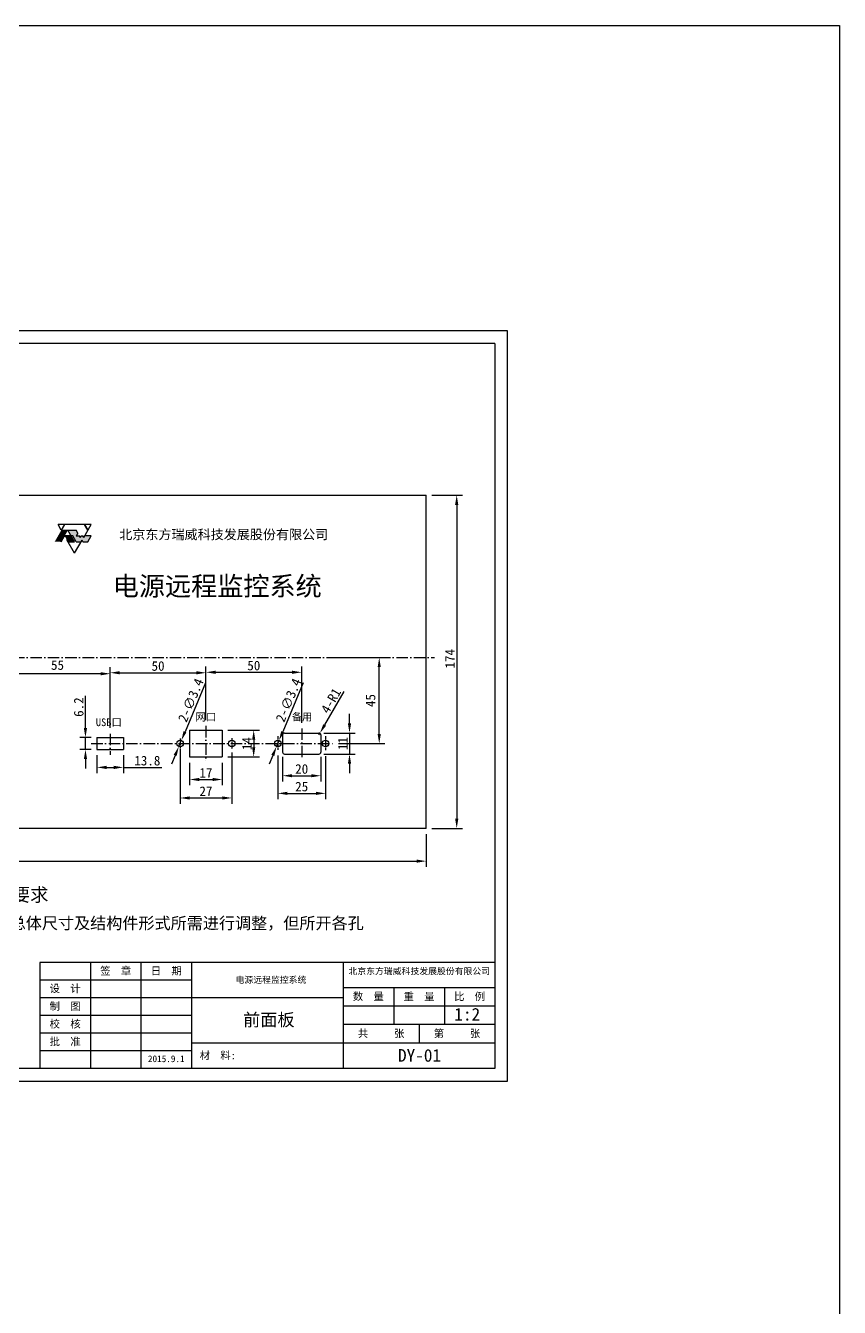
# Model space of a CAD drawing. Header units: millimetres. Extents: x 4100 to 7818, y 1137 to 2652.
# Drawn here: x 7393 to 7818, y 1895 to 2565 of the extents above; entities that cross this region are included whole.
import ezdxf

# ---------------------------------------------------------------- set-up
doc = ezdxf.new("R2010")
doc.units = ezdxf.units.MM
for name, pattern in [('ACAD_ISO10W100', [18, 12, -3, 0, -3]), ('CENTER', [2, 1.25, -0.25, 0.25, -0.25]), ('DASHDOTX2', [50.8, 25.4, -12.7, 0, -12.7]), ('XUXIAN', [18, 8, -2, 8])]:
    doc.linetypes.add(name, pattern=pattern)
doc.layers.get('0').update_dxf_attribs({"lineweight": 50})
doc.layers.get('Defpoints').update_dxf_attribs({"lineweight": 25})
for name, color, linetype in [('1轮廓实线层', 7, 'Continuous'), ('2', 2, 'XUXIAN'), ('3中心线层', 1, 'CENTER'), ('LAYER1', 134, 'Continuous')]:
    doc.layers.add(name, color=color, linetype=linetype)
doc.layers.add('点划线', color=1, linetype='DASHDOTX2', lineweight=30)
doc.layers.add('细实线', color=1, linetype='Continuous', lineweight=30)
doc.styles.get("Standard").update_dxf_attribs({"font": 'SimSun.ttf', "height": 5})
doc.dimstyles.new('ISO-25', dxfattribs={"dimtxt": 8, "dimasz": 20, "dimexe": 5, "dimexo": 0.625, "dimgap": 20, "dimtad": 1, "dimdsep": 46, "dimtxsty": 'Standard', "dimcen": 2.5, "dimclrd": 4, "dimclre": 4, "dimclrt": 4, "dimadec": 0, "dimazin": 0, "dimtfac": 1, "dimtmove": 0, "dimatfit": 3, "dimfxl": 0, "dimarcsym": 0})

# ---------------------------------------------------------------- blocks, each defined once
blk = doc.blocks.new('*D83')
at = {"layer": 'Defpoints', "color": 0, "lineweight": -3}
for p in [(7537.56, 2226.98), (7487.56, 2198.94), (7537.56, 2197.62)]:
    blk.add_point(p, dxfattribs=at)
at = {"layer": '细实线', "color": 1, "lineweight": -2}
for p, q in [((7487.56, 2201.94), (7487.56, 2229.98)), ((7537.56, 2200.62), (7537.56, 2229.98)), ((7492.56, 2226.98), (7532.56, 2226.98))]:
    blk.add_line(p, q, dxfattribs=at)
at = {"layer": '细实线', "color": 1, "lineweight": -3}
for points in [[(7492.56, 2227.81), (7492.56, 2226.14), (7487.56, 2226.98)], [(7532.56, 2227.81), (7532.56, 2226.14), (7537.56, 2226.98)]]:
    blk.add_solid(points, dxfattribs=at)
at = {"layer": '细实线', "color": 1, "lineweight": -3, "insert": (7512.56, 2230.48), "char_height": 5, "attachment_point": 5}
blk.add_mtext('50', dxfattribs=at)
blk = doc.blocks.new('_None')
blk = doc.blocks.new('*D84')
at = {"layer": 'Defpoints', "color": 0, "lineweight": -3}
for p in [(7487.56, 2226.73), (7487.56, 2198.94), (7437.56, 2194.88)]:
    blk.add_point(p, dxfattribs=at)
at = {"layer": '细实线', "color": 1, "lineweight": -2}
for p, q in [((7437.56, 2197.88), (7437.56, 2229.73)), ((7442.56, 2226.73), (7482.56, 2226.73)), ((7487.56, 2201.94), (7487.56, 2229.73))]:
    blk.add_line(p, q, dxfattribs=at)
at = {"layer": '细实线', "color": 1, "lineweight": -3}
for points in [[(7442.56, 2227.56), (7442.56, 2225.89), (7437.56, 2226.73)], [(7482.56, 2227.56), (7482.56, 2225.89), (7487.56, 2226.73)]]:
    blk.add_solid(points, dxfattribs=at)
at = {"layer": '细实线', "color": 1, "lineweight": -3, "insert": (7462.56, 2230.23), "char_height": 5, "attachment_point": 5}
blk.add_mtext('50', dxfattribs=at)
blk = doc.blocks.new('*D74')
at = {"layer": 'Defpoints', "color": 0, "lineweight": -3}
for p in [(7474.71, 2191.32), (7473.4, 2188.18)]:
    blk.add_point(p, dxfattribs=at)
at = {"layer": '细实线', "color": 1, "lineweight": -2}
for p, q in [((7487.27, 2221.53), (7476.63, 2195.93)), ((7473.4, 2188.18), (7474.71, 2191.32)), ((7471.49, 2183.56), (7469.57, 2178.94))]:
    blk.add_line(p, q, dxfattribs=at)
at = {"layer": '细实线', "color": 1, "lineweight": -3}
for points in [[(7475.86, 2196.25), (7477.4, 2195.61), (7474.71, 2191.32)], [(7470.72, 2183.88), (7472.26, 2183.24), (7473.4, 2188.18)]]:
    blk.add_solid(points, dxfattribs=at)
at = {"layer": '细实线', "color": 1, "lineweight": -3, "insert": (7479.68, 2212.39), "char_height": 5, "attachment_point": 5, "rotation": 67.4276}
blk.add_mtext('2-∅3.4', dxfattribs=at)
blk = doc.blocks.new('*D75')
at = {"layer": 'Defpoints', "color": 0, "lineweight": -3}
for p in [(7525.71, 2191.32), (7524.4, 2188.18)]:
    blk.add_point(p, dxfattribs=at)
at = {"layer": '细实线', "color": 1, "lineweight": -2}
for p, q in [((7538.27, 2221.53), (7527.63, 2195.93)), ((7524.4, 2188.18), (7525.71, 2191.32)), ((7522.49, 2183.56), (7520.57, 2178.94))]:
    blk.add_line(p, q, dxfattribs=at)
at = {"layer": '细实线', "color": 1, "lineweight": -3}
for points in [[(7526.86, 2196.25), (7528.4, 2195.61), (7525.71, 2191.32)], [(7521.72, 2183.88), (7523.26, 2183.24), (7524.4, 2188.18)]]:
    blk.add_solid(points, dxfattribs=at)
at = {"layer": '细实线', "color": 1, "lineweight": -3, "insert": (7530.68, 2212.39), "char_height": 5, "attachment_point": 5, "rotation": 67.4276}
blk.add_mtext('2-∅3.4', dxfattribs=at)
blk = doc.blocks.new('*D76')
at = {"color": 1, "lineweight": -2}
for p, q in [((7559.63, 2217.01), (7549.55, 2199.45)), ((7546.56, 2194.25), (7547.06, 2195.11))]:
    blk.add_line(p, q, dxfattribs=at)
at = {"color": 1, "lineweight": -3}
blk.add_solid([(7548.82, 2199.87), (7550.27, 2199.03), (7547.06, 2195.11)], dxfattribs=at)
at = {"layer": 'Defpoints', "color": 0, "lineweight": -3}
for p in [(7546.56, 2194.25), (7547.06, 2195.11)]:
    blk.add_point(p, dxfattribs=at)
at = {"color": 1, "lineweight": -3, "insert": (7552.8, 2212.14), "char_height": 5, "attachment_point": 5, "rotation": 60.12372}
blk.add_mtext('4-R1', dxfattribs=at)
blk = doc.blocks.new('*D77')
at = {"color": 1, "lineweight": -2}
for p, q in [((7562.52, 2200.25), (7562.52, 2205.25)), ((7549.06, 2195.25), (7565.52, 2195.25)), ((7562.52, 2195.25), (7562.52, 2184.25)), ((7549.06, 2184.25), (7565.52, 2184.25)), ((7562.52, 2179.25), (7562.52, 2174.25))]:
    blk.add_line(p, q, dxfattribs=at)
at = {"color": 1, "lineweight": -3}
for points in [[(7561.69, 2200.25), (7563.35, 2200.25), (7562.52, 2195.25)], [(7561.69, 2179.25), (7563.35, 2179.25), (7562.52, 2184.25)]]:
    blk.add_solid(points, dxfattribs=at)
at = {"layer": 'Defpoints', "color": 0, "lineweight": -3}
for p in [(7546.06, 2195.25), (7546.06, 2184.25), (7562.52, 2184.25)]:
    blk.add_point(p, dxfattribs=at)
at = {"color": 1, "lineweight": -3, "insert": (7559.02, 2189.75), "char_height": 5, "attachment_point": 5, "rotation": 90}
blk.add_mtext('11', dxfattribs=at)
blk = doc.blocks.new('*D85')
at = {"layer": 'Defpoints', "color": 0, "lineweight": -3}
for p in [(7430.66, 2192.85), (7424.66, 2186.65), (7430.66, 2186.65)]:
    blk.add_point(p, dxfattribs=at)
at = {"layer": '细实线', "color": 1, "lineweight": -2}
for p, q in [((7424.66, 2197.85), (7424.66, 2214.74)), ((7427.66, 2192.85), (7421.66, 2192.85)), ((7424.66, 2186.65), (7424.66, 2192.85)), ((7427.66, 2186.65), (7421.66, 2186.65)), ((7424.66, 2181.65), (7424.66, 2176.65))]:
    blk.add_line(p, q, dxfattribs=at)
at = {"layer": '细实线', "color": 1, "lineweight": -3}
for points in [[(7423.82, 2197.85), (7425.49, 2197.85), (7424.66, 2192.85)], [(7423.82, 2181.65), (7425.49, 2181.65), (7424.66, 2186.65)]]:
    blk.add_solid(points, dxfattribs=at)
at = {"layer": '细实线', "color": 1, "lineweight": -3, "insert": (7421.16, 2208.79), "char_height": 5, "attachment_point": 5, "rotation": 90}
blk.add_mtext('6.2', dxfattribs=at)
blk = doc.blocks.new('*D86')
at = {"layer": 'Defpoints', "color": 0, "lineweight": -3}
for p in [(7430.66, 2186.65), (7444.46, 2186.65), (7444.46, 2177.29)]:
    blk.add_point(p, dxfattribs=at)
at = {"layer": '细实线', "color": 1, "lineweight": -2}
for p, q in [((7430.66, 2183.65), (7430.66, 2174.29)), ((7444.46, 2183.65), (7444.46, 2174.29)), ((7435.66, 2177.29), (7439.46, 2177.29)), ((7444.46, 2177.29), (7464.46, 2177.29))]:
    blk.add_line(p, q, dxfattribs=at)
at = {"layer": '细实线', "color": 1, "lineweight": -3}
for points in [[(7435.66, 2178.12), (7435.66, 2176.45), (7430.66, 2177.29)], [(7439.46, 2178.12), (7439.46, 2176.45), (7444.46, 2177.29)]]:
    blk.add_solid(points, dxfattribs=at)
at = {"layer": '细实线', "color": 1, "lineweight": -3, "insert": (7456.96, 2180.79), "char_height": 5, "attachment_point": 5}
blk.add_mtext('13.8', dxfattribs=at)
blk = doc.blocks.new('*D87')
at = {"color": 1, "lineweight": -2}
for p, q in [((7525.06, 2183.42), (7525.06, 2160.73)), ((7550.06, 2183.24), (7550.06, 2160.73)), ((7530.06, 2163.73), (7545.06, 2163.73))]:
    blk.add_line(p, q, dxfattribs=at)
at = {"color": 1, "lineweight": -3}
for points in [[(7530.06, 2164.56), (7530.06, 2162.9), (7525.06, 2163.73)], [(7545.06, 2164.56), (7545.06, 2162.9), (7550.06, 2163.73)]]:
    blk.add_solid(points, dxfattribs=at)
at = {"layer": 'Defpoints', "color": 0, "lineweight": -3}
for p in [(7525.06, 2186.42), (7550.06, 2186.24), (7550.06, 2163.73)]:
    blk.add_point(p, dxfattribs=at)
at = {"color": 1, "lineweight": -3, "insert": (7537.56, 2167.23), "char_height": 5, "attachment_point": 5}
blk.add_mtext('25', dxfattribs=at)
blk = doc.blocks.new('*D78')
at = {"color": 1, "lineweight": -2}
for p, q in [((7527.56, 2182.75), (7527.56, 2169.94)), ((7547.56, 2182.75), (7547.56, 2169.94)), ((7532.56, 2172.94), (7542.56, 2172.94))]:
    blk.add_line(p, q, dxfattribs=at)
at = {"color": 1, "lineweight": -3}
for points in [[(7532.56, 2173.77), (7532.56, 2172.11), (7527.56, 2172.94)], [(7542.56, 2173.77), (7542.56, 2172.11), (7547.56, 2172.94)]]:
    blk.add_solid(points, dxfattribs=at)
at = {"layer": 'Defpoints', "color": 0, "lineweight": -3}
for p in [(7527.56, 2185.75), (7547.56, 2185.75), (7547.56, 2172.94)]:
    blk.add_point(p, dxfattribs=at)
at = {"color": 1, "lineweight": -3, "insert": (7537.56, 2176.44), "char_height": 5, "attachment_point": 5}
blk.add_mtext('20', dxfattribs=at)
blk = doc.blocks.new('*D88')
at = {"color": 1, "lineweight": -2}
for p, q in [((7474.06, 2186.75), (7474.06, 2158.31)), ((7501.06, 2185.05), (7501.06, 2158.31)), ((7479.06, 2161.31), (7496.06, 2161.31))]:
    blk.add_line(p, q, dxfattribs=at)
at = {"color": 1, "lineweight": -3}
for points in [[(7479.06, 2162.15), (7479.06, 2160.48), (7474.06, 2161.31)], [(7496.06, 2162.15), (7496.06, 2160.48), (7501.06, 2161.31)]]:
    blk.add_solid(points, dxfattribs=at)
at = {"layer": 'Defpoints', "color": 0, "lineweight": -3}
for p in [(7474.06, 2189.75), (7501.06, 2188.05), (7501.06, 2161.31)]:
    blk.add_point(p, dxfattribs=at)
at = {"color": 1, "lineweight": -3, "insert": (7487.56, 2164.81), "char_height": 5, "attachment_point": 5}
blk.add_mtext('27', dxfattribs=at)
blk = doc.blocks.new('*D89')
at = {"color": 1, "lineweight": -2}
for p, q in [((7499.06, 2196.75), (7515.49, 2196.75)), ((7512.49, 2191.75), (7512.49, 2187.75)), ((7499.06, 2182.75), (7515.49, 2182.75))]:
    blk.add_line(p, q, dxfattribs=at)
at = {"color": 1, "lineweight": -3}
for points in [[(7511.66, 2191.75), (7513.32, 2191.75), (7512.49, 2196.75)], [(7511.66, 2187.75), (7513.32, 2187.75), (7512.49, 2182.75)]]:
    blk.add_solid(points, dxfattribs=at)
at = {"layer": 'Defpoints', "color": 0, "lineweight": -3}
for p in [(7496.06, 2196.75), (7496.06, 2182.75), (7512.49, 2182.75)]:
    blk.add_point(p, dxfattribs=at)
at = {"color": 1, "lineweight": -3, "insert": (7508.99, 2189.75), "char_height": 5, "attachment_point": 5, "rotation": 90}
blk.add_mtext('14', dxfattribs=at)
blk = doc.blocks.new('*D90')
at = {"color": 1, "lineweight": -2}
for p, q in [((7479.06, 2179.75), (7479.06, 2167.97)), ((7496.06, 2179.75), (7496.06, 2167.97)), ((7484.06, 2170.97), (7491.06, 2170.97))]:
    blk.add_line(p, q, dxfattribs=at)
at = {"color": 1, "lineweight": -3}
for points in [[(7484.06, 2171.81), (7484.06, 2170.14), (7479.06, 2170.97)], [(7491.06, 2171.81), (7491.06, 2170.14), (7496.06, 2170.97)]]:
    blk.add_solid(points, dxfattribs=at)
at = {"layer": 'Defpoints', "color": 0, "lineweight": -3}
for p in [(7479.06, 2182.75), (7496.06, 2182.75), (7496.06, 2170.97)]:
    blk.add_point(p, dxfattribs=at)
at = {"color": 1, "lineweight": -3, "insert": (7487.56, 2174.47), "char_height": 5, "attachment_point": 5}
blk.add_mtext('17', dxfattribs=at)
blk = doc.blocks.new('*D91')
at = {"layer": 'Defpoints', "color": 0, "lineweight": -3}
for p in [(7162.56, 2145.45), (7602.56, 2145.45), (7602.56, 2128.32)]:
    blk.add_point(p, dxfattribs=at)
at = {"layer": '细实线', "color": 1, "lineweight": -2}
for p, q in [((7162.56, 2142.45), (7162.56, 2125.32)), ((7602.56, 2142.45), (7602.56, 2125.32)), ((7167.56, 2128.32), (7597.56, 2128.32))]:
    blk.add_line(p, q, dxfattribs=at)
at = {"layer": '细实线', "color": 1, "lineweight": -3}
for points in [[(7167.56, 2129.15), (7167.56, 2127.48), (7162.56, 2128.32)], [(7597.56, 2129.15), (7597.56, 2127.48), (7602.56, 2128.32)]]:
    blk.add_solid(points, dxfattribs=at)
at = {"layer": '细实线', "color": 1, "lineweight": -3, "insert": (7377.56, 2131.82), "char_height": 5, "attachment_point": 5}
blk.add_mtext('440', dxfattribs=at)
blk = doc.blocks.new('*D93')
at = {"layer": 'Defpoints', "color": 0, "lineweight": -3}
for p in [(7602.56, 2319.45), (7602.56, 2145.45), (7618.49, 2145.45)]:
    blk.add_point(p, dxfattribs=at)
at = {"layer": '细实线', "color": 1, "lineweight": -2}
for p, q in [((7605.56, 2319.45), (7621.49, 2319.45)), ((7618.49, 2314.45), (7618.49, 2150.45)), ((7605.56, 2145.45), (7621.49, 2145.45))]:
    blk.add_line(p, q, dxfattribs=at)
at = {"layer": '细实线', "color": 1, "lineweight": -3}
for points in [[(7617.66, 2314.45), (7619.33, 2314.45), (7618.49, 2319.45)], [(7617.66, 2150.45), (7619.33, 2150.45), (7618.49, 2145.45)]]:
    blk.add_solid(points, dxfattribs=at)
at = {"layer": '细实线', "color": 1, "lineweight": -3, "insert": (7614.99, 2234.04), "char_height": 5, "attachment_point": 5, "rotation": 90}
blk.add_mtext('174', dxfattribs=at)
blk = doc.blocks.new('*D109')
at = {"layer": '1轮廓实线层', "color": 1, "lineweight": 25}
for p, q in [((7382.56, 2197.88), (7382.56, 2229.23)), ((7432.56, 2226.23), (7387.56, 2226.23)), ((7437.56, 2197.88), (7437.56, 2229.23))]:
    blk.add_line(p, q, dxfattribs=at)
at = {"layer": '1轮廓实线层', "color": 1, "lineweight": -3}
for points in [[(7387.56, 2227.06), (7387.56, 2225.39), (7382.56, 2226.23)], [(7432.56, 2227.06), (7432.56, 2225.39), (7437.56, 2226.23)]]:
    blk.add_solid(points, dxfattribs=at)
at = {"layer": 'Defpoints', "color": 0, "lineweight": -3}
for p in [(7382.56, 2226.23), (7382.56, 2194.88), (7437.56, 2194.88)]:
    blk.add_point(p, dxfattribs=at)
at = {"layer": '1轮廓实线层', "color": 1, "lineweight": -3, "insert": (7410.06, 2230.73), "char_height": 5, "attachment_point": 5}
blk.add_mtext('55', dxfattribs=at)
blk = doc.blocks.new('*D110')
at = {"layer": '1轮廓实线层', "color": 1, "lineweight": 25}
for p, q in [((7556.77, 2234.7), (7581.04, 2234.7)), ((7578.04, 2194.75), (7578.04, 2229.7)), ((7556.77, 2189.75), (7581.04, 2189.75))]:
    blk.add_line(p, q, dxfattribs=at)
at = {"layer": '1轮廓实线层', "color": 1, "lineweight": -3}
for points in [[(7577.21, 2229.7), (7578.87, 2229.7), (7578.04, 2234.7)], [(7577.21, 2194.75), (7578.87, 2194.75), (7578.04, 2189.75)]]:
    blk.add_solid(points, dxfattribs=at)
at = {"layer": 'Defpoints', "color": 0, "lineweight": -3}
for p in [(7553.77, 2234.7), (7578.04, 2234.7), (7553.77, 2189.75)]:
    blk.add_point(p, dxfattribs=at)
at = {"layer": '1轮廓实线层', "color": 1, "lineweight": -3, "insert": (7573.54, 2212.22), "char_height": 5, "attachment_point": 5, "rotation": 90}
blk.add_mtext('45', dxfattribs=at)

msp = doc.modelspace()

# ---------------------------------------------------------------- hatches: boundary and pattern name
at = {"layer": '2', "lineweight": -3}
for points in [[(7413.79, 2298.195), (7415.522, 2301.195), (7412.058, 2301.195), (7408.594, 2295.195), (7412.058, 2295.195)], [(7415.522, 2295.195), (7418.987, 2295.195), (7417.255, 2298.195), (7413.79, 2298.195)], [(7419.853, 2301.195), (7415.522, 2301.195), (7417.255, 2298.195), (7418.121, 2298.195), (7419.853, 2295.195), (7422.451, 2295.195), (7422.884, 2295.945), (7423.317, 2295.195), (7425.915, 2295.195), (7427.647, 2298.195), (7424.183, 2298.195), (7423.75, 2297.445), (7423.317, 2298.195), (7422.451, 2298.195), (7422.018, 2297.445), (7421.585, 2298.195), (7419.853, 2298.195), (7420.719, 2299.695)]]:
    msp.add_hatch(color=5, dxfattribs=at).paths.add_polyline_path(points)

# ---------------------------------------------------------------- linework, layer by layer
at = {"lineweight": -3, "ltscale": 2}
for p, q in [((7638.445, 2398.796), (7129.6, 2398.796)), ((7638.445, 2398.796), (7638.445, 2019.956)), ((7400.845, 2075.396), (7400.845, 2019.956)), ((7638.445, 2075.396), (7400.845, 2075.396)), ((7480.045, 2075.396), (7480.045, 2019.956)), ((7559.245, 2075.396), (7559.245, 2019.956)), ((7638.445, 2019.956), (7129.6, 2019.956))]:
    msp.add_line(p, q, dxfattribs=at)
at = {"lineweight": -3}
for p, q in [((7479.057, 2196.747), (7496.057, 2196.747)), ((7479.057, 2196.747), (7479.057, 2182.747)), ((7496.057, 2196.747), (7496.057, 2182.747)), ((7430.657, 2192.847), (7444.457, 2192.847)), ((7430.657, 2192.847), (7430.657, 2186.647)), ((7444.457, 2192.847), (7444.457, 2186.647)), ((7527.557, 2194.247), (7527.557, 2185.247)), ((7547.557, 2194.247), (7547.557, 2185.247)), ((7430.657, 2186.647), (7444.457, 2186.647)), ((7479.057, 2182.747), (7496.057, 2182.747))]:
    msp.add_line(p, q, dxfattribs=at)
for centre in [(7474.057, 2189.747), (7501.057, 2189.747), (7525.057, 2189.747), (7550.057, 2189.747)]:
    msp.add_circle(centre, 1.7, dxfattribs=at)
for centre, start, end in [((7528.557, 2194.247), 90, 180), ((7546.557, 2194.247), 0, 90), ((7528.557, 2185.247), 180, 270), ((7546.557, 2185.247), 270, 0)]:
    msp.add_arc(centre, 1, start, end, dxfattribs=at)
at = {"layer": '1轮廓实线层', "lineweight": -3}
for p, q in [((7162.557, 2319.447), (7602.557, 2319.447)), ((7602.557, 2145.447), (7602.557, 2319.447)), ((7528.557, 2195.247), (7546.557, 2195.247)), ((7528.557, 2184.247), (7546.557, 2184.247)), ((7602.557, 2145.447), (7162.557, 2145.447))]:
    msp.add_line(p, q, dxfattribs=at)
msp.add_lwpolyline([(5394.694, 2564.806), (7818.287, 2564.806), (7818.287, 1138.783), (5394.694, 1138.783)], close=True, dxfattribs=at)
at = {"layer": '2', "color": 0, "lineweight": -3}
for p, q in [((7412.058, 2301.195), (7410.326, 2304.195)), ((7413.79, 2304.195), (7412.058, 2301.195)), ((7423.75, 2297.445), (7427.647, 2304.195)), ((7424.183, 2304.195), (7425.915, 2301.195)), ((7424.183, 2304.195), (7425.915, 2301.195)), ((7418.989, 2289.191), (7413.79, 2298.195))]:
    msp.add_line(p, q, dxfattribs=at)
at = {"layer": '2', "color": 252, "lineweight": -3}
for p, q in [((7412.058, 2301.195), (7419.853, 2301.195)), ((7427.647, 2298.195), (7424.183, 2298.195))]:
    msp.add_line(p, q, dxfattribs=at)
at = {"layer": '3中心线层', "lineweight": -3}
for p, q in [((7474.057, 2192.404), (7474.057, 2186.942)), ((7501.057, 2192.492), (7501.057, 2186.942)), ((7525.057, 2193.548), (7525.057, 2186.424)), ((7550.057, 2193.548), (7550.057, 2186.236))]:
    msp.add_line(p, q, dxfattribs=at)
at = {"layer": 'LAYER1', "color": 0, "lineweight": -3}
for p, q in [((7427.647, 2304.195), (7410.326, 2304.195)), ((7425.915, 2301.195), (7424.183, 2304.195)), ((7418.984, 2289.191), (7422.884, 2295.945))]:
    msp.add_line(p, q, dxfattribs=at)
at = {"layer": 'LAYER1', "lineweight": -3}
for p, q in [((7412.058, 2295.195), (7413.79, 2298.195)), ((7418.121, 2298.195), (7413.79, 2298.195)), ((7418.987, 2295.195), (7415.522, 2301.195)), ((7419.853, 2295.195), (7418.121, 2298.195)), ((7420.719, 2299.695), (7419.853, 2301.195)), ((7420.719, 2299.695), (7419.853, 2298.195)), ((7419.853, 2298.195), (7421.585, 2298.195)), ((7422.018, 2297.445), (7421.585, 2298.195)), ((7422.018, 2297.445), (7422.451, 2298.195)), ((7422.451, 2298.195), (7423.317, 2298.195)), ((7423.75, 2297.445), (7423.317, 2298.195)), ((7425.915, 2295.195), (7427.647, 2298.195)), ((7415.522, 2295.195), (7418.987, 2295.195)), ((7419.853, 2295.195), (7422.451, 2295.195)), ((7423.317, 2295.195), (7422.884, 2295.945)), ((7423.317, 2295.195), (7425.915, 2295.195))]:
    msp.add_line(p, q, dxfattribs=at)
at = {"layer": '点划线', "linetype": 'ACAD_ISO10W100', "lineweight": -3, "ltscale": 0.5}
for p, q in [((7159.279, 2234.697), (7606.926, 2234.697)), ((7487.557, 2198.945), (7487.557, 2180.734)), ((7537.557, 2197.623), (7537.557, 2182.635)), ((7427.696, 2189.747), (7553.771, 2189.747)), ((7437.557, 2194.879), (7437.557, 2183.785))]:
    msp.add_line(p, q, dxfattribs=at)
at = {"layer": '细实线', "color": 1, "lineweight": -3, "ltscale": 2}
for p, q in [((7427.245, 2075.396), (7427.245, 2019.956)), ((7453.645, 2075.396), (7453.645, 2019.956)), ((7480.045, 2066.156), (7400.845, 2066.156)), ((7480.045, 2056.916), (7400.845, 2056.916)), ((7559.245, 2056.927), (7480.045, 2056.927)), ((7638.445, 2062.196), (7559.245, 2062.196)), ((7585.645, 2062.196), (7585.645, 2042.924)), ((7612.045, 2062.196), (7612.045, 2042.924)), ((7638.445, 2052.56), (7559.245, 2052.56)), ((7480.045, 2047.676), (7400.845, 2047.676)), ((7638.445, 2042.924), (7559.245, 2042.924)), ((7598.845, 2042.924), (7598.845, 2033.156)), ((7480.045, 2038.436), (7400.845, 2038.436)), ((7480.045, 2029.196), (7400.845, 2029.196)), ((7480.045, 2029.196), (7400.845, 2029.196)), ((7480.045, 2029.196), (7400.845, 2029.196)), ((7638.445, 2033.156), (7480.045, 2033.156))]:
    msp.add_line(p, q, dxfattribs=at)
msp.add_lwpolyline([(7090.645, 2013.356), (7645.045, 2013.356), (7645.045, 2405.396), (7090.645, 2405.396)], close=True, dxfattribs=at)

# ---------------------------------------------------------------- texts
at = {"lineweight": -3, "ltscale": 2, "char_height": 3.96}
for s, insert, width, attachment_point in [('签  章', (7440.445, 2070.776), 26.4, 5), ('日  期', (7466.845, 2070.776), 26.4, 5), ('设  计', (7414.045, 2061.536), 26.4, 5), ('数  量', (7572.352, 2057.425), 25.24144, 5), ('重  量', (7598.845, 2057.378), 26.4, 5), ('比  例', (7625.245, 2057.378), 26.4, 5), ('制  图', (7414.045, 2052.296), 26.4, 5), ('校  核', (7414.045, 2043.056), 26.4, 5), ('批  准', (7414.045, 2033.816), 26.4, 5), ('共     张', (7579.045, 2038.04), 39.6, 5), ('第     张', (7618.645, 2038.04), 39.6, 5), ('材  料:', (7484.303, 2026.556), 79.2, 4), ('{\\H0.8889x;2015.9.1}', (7466.845, 2025.043), 37.43472, 5)]:
    msp.add_mtext(s, dxfattribs=dict(at, insert=insert, width=width, attachment_point=attachment_point))
at = {"layer": '细实线', "lineweight": -3}
for s, p in [('1:2', (7617.27, 2045.025)), ('DY-01', (7587.853, 2023.535))]:
    msp.add_text(s, height=6.6, dxfattribs=at).set_placement(p)
at = {"layer": '细实线', "lineweight": -3, "attachment_point": 5}
for s, insert, char_height, width in [('\\pt105.004;北京东方瑞威科技发展股份有限公司', (7496.855, 2298.702), 5, 192.67657), ('{\\H2.083x;电源远程监控系统}', (7493.461, 2271.462), 4.8, 148.45156), ('{\\H0.8333x;网口}', (7487.52, 2203.435), 4.8, 72), ('{\\H0.8148x;备用}', (7537.729, 2203.435), 4.8, 72), ('{\\H0.8333x;USB口}', (7436.892, 2200.699), 4.8, 72), ('技术要求', (7386.159, 2110.355), 7.04, 105.6), ('\\pt18.4742,67.7075,123.083;1、本件长高外形尺寸可根据机箱总体尺寸及结构件形式所需进行调整，但所开各孔', (7416.619, 2095.485), 6.16, 343.68552), ('{\\H0.625x;北京东方瑞威科技发展股份有限公司}', (7598.955, 2070.65), 5.28, 79.2), ('{\\H0.625x;电源远程监控系统}', (7521.504, 2066.135), 5.28, 112.23324), ('{\\H0.8333x;前面板}', (7520.394, 2045.079), 7.92, 158.4)]:
    msp.add_mtext(s, dxfattribs=dict(at, insert=insert, char_height=char_height, width=width))

# ---------------------------------------------------------------- dimensions: what is measured, and where the dimension line sits
at = {"lineweight": -3}
dim = msp.add_radius_dim(center=(7546.557, 2194.247), mpoint=(7547.056, 2195.115), text='4-<>', dimstyle='ISO-25', override={"dimtxt": 5, "dimasz": 5, "dimexe": 3, "dimexo": 3, "dimgap": 1, "dimdec": 0, "dimclrd": 1, "dimclre": 1, "dimclrt": 1, "dimtdec": 0, "dimldrblk": 'None'}, dxfattribs=at)
dim.commit()
dim.dimension.update_dxf_attribs({"geometry": '*D76', "text_midpoint": (7552.8, 2212.141)})
for base, p1, p2, picture, middle in [((7562.518, 2184.247), (7546.057, 2195.247), (7546.057, 2184.247), '*D77', (7559.018, 2189.747)), ((7512.49, 2182.747), (7496.057, 2196.747), (7496.057, 2182.747), '*D89', (7508.99, 2189.747))]:
    dim = msp.add_linear_dim(base=base, p1=p1, p2=p2, angle=90, dimstyle='ISO-25', override={"dimtxt": 5, "dimasz": 5, "dimexe": 3, "dimexo": 3, "dimgap": 1, "dimdec": 0, "dimclrd": 1, "dimclre": 1, "dimclrt": 1, "dimtdec": 0, "dimldrblk": 'None'}, dxfattribs=at)
    dim.commit()
    dim.dimension.update_dxf_attribs({"geometry": picture, "text_midpoint": middle})
for base, p1, p2, picture, middle in [((7501.057, 2161.313), (7474.057, 2189.747), (7501.057, 2188.047), '*D88', (7487.557, 2164.813)), ((7550.057, 2163.73), (7525.057, 2186.424), (7550.057, 2186.236), '*D87', (7537.557, 2167.23)), ((7547.557, 2172.941), (7527.557, 2185.747), (7547.557, 2185.747), '*D78', (7537.557, 2176.441)), ((7496.057, 2170.973), (7479.057, 2182.747), (7496.057, 2182.747), '*D90', (7487.557, 2174.473))]:
    dim = msp.add_linear_dim(base=base, p1=p1, p2=p2, dimstyle='ISO-25', override={"dimtxt": 5, "dimasz": 5, "dimexe": 3, "dimexo": 3, "dimgap": 1, "dimdec": 0, "dimclrd": 1, "dimclre": 1, "dimclrt": 1, "dimtdec": 0, "dimldrblk": 'None'}, dxfattribs=at)
    dim.commit()
    dim.dimension.update_dxf_attribs({"geometry": picture, "text_midpoint": middle})
at = {"layer": '1轮廓实线层', "lineweight": -3}
dim = msp.add_linear_dim(base=(7382.557, 2226.226), p1=(7437.557, 2194.879), p2=(7382.557, 2194.879), dimstyle='ISO-25', override={"dimtxt": 5, "dimasz": 5, "dimexe": 3, "dimexo": 3, "dimgap": 2, "dimdec": 1, "dimclrd": 1, "dimclre": 1, "dimclrt": 1, "dimtp": 0.1, "dimtm": 0.1, "dimtdec": 1, "dimldrblk": 'None', "dimlwd": 25, "dimlwe": 25}, dxfattribs=at)
dim.commit()
dim.dimension.update_dxf_attribs({"geometry": '*D109', "text_midpoint": (7410.057, 2230.726)})
dim = msp.add_linear_dim(base=(7578.038476019, 2234.697404067), p1=(7553.770784202, 2189.747404067), p2=(7553.770784202, 2234.697404067), angle=90, dimstyle='ISO-25', override={"dimtxt": 5, "dimasz": 5, "dimexe": 3, "dimexo": 3, "dimgap": 2, "dimdec": 1, "dimclrd": 1, "dimclre": 1, "dimclrt": 1, "dimtp": 0.1, "dimtm": 0.1, "dimtdec": 1, "dimldrblk": 'None', "dimlwd": 25, "dimlwe": 25}, dxfattribs=at)
dim.commit()
dim.dimension.update_dxf_attribs({"geometry": '*D110', "text_midpoint": (7573.538476019, 2212.222404067)})
at = {"layer": '细实线', "lineweight": -3}
for base, p1, p2, override, picture, middle in [((7618.495, 2145.447), (7602.557, 2319.447), (7602.557, 2145.447), {"dimtxt": 5, "dimasz": 5, "dimexe": 3, "dimexo": 3, "dimgap": 1, "dimdec": 0, "dimclrd": 1, "dimclre": 1, "dimclrt": 1, "dimtdec": 0, "dimldrblk": 'None'}, '*D93', (7618.495, 2234.042)), ((7424.658, 2186.647), (7430.657, 2192.847), (7430.657, 2186.647), {"dimtxt": 5, "dimasz": 5, "dimexe": 3, "dimexo": 3, "dimgap": 1, "dimdec": 1, "dimclrd": 1, "dimclre": 1, "dimclrt": 1, "dimtdec": 1, "dimldrblk": 'None'}, '*D85', (7424.658, 2208.792))]:
    dim = msp.add_linear_dim(base=base, p1=p1, p2=p2, angle=90, dimstyle='ISO-25', override=override, dxfattribs=at)
    dim.commit()
    dim.dimension.update_dxf_attribs({"geometry": picture, "text_midpoint": middle, "dimtype": 160})
for base, p1, p2, picture, middle in [((7487.557, 2226.728), (7437.557, 2194.879), (7487.557, 2198.945), '*D84', (7462.557, 2230.228)), ((7537.557, 2226.976), (7487.557, 2198.945), (7537.557, 2197.623), '*D83', (7512.557, 2230.476)), ((7444.457, 2177.287), (7430.657, 2186.647), (7444.457, 2186.647), '*D86', (7456.957, 2180.787))]:
    dim = msp.add_linear_dim(base=base, p1=p1, p2=p2, dimstyle='ISO-25', override={"dimtxt": 5, "dimasz": 5, "dimexe": 3, "dimexo": 3, "dimgap": 1, "dimdec": 1, "dimclrd": 1, "dimclre": 1, "dimclrt": 1, "dimtdec": 1, "dimldrblk": 'None'}, dxfattribs=at)
    dim.commit()
    dim.dimension.update_dxf_attribs({"geometry": picture, "text_midpoint": middle})
for p1, p2, picture, middle in [((7473.405, 2188.178), (7474.71, 2191.317), '*D74', (7479.678, 2212.385)), ((7524.405, 2188.178), (7525.71, 2191.317), '*D75', (7530.678, 2212.385))]:
    dim = msp.add_diameter_dim_2p(p1=p1, p2=p2, text='2-<>', dimstyle='ISO-25', override={"dimtxt": 5, "dimasz": 5, "dimexe": 3, "dimexo": 3, "dimgap": 1, "dimclrd": 1, "dimclre": 1, "dimclrt": 1, "dimldrblk": 'None'}, dxfattribs=at)
    dim.commit()
    dim.dimension.update_dxf_attribs({"geometry": picture, "text_midpoint": middle})
dim = msp.add_linear_dim(base=(7602.557, 2128.317), p1=(7162.557, 2145.447), p2=(7602.557, 2145.447), dimstyle='ISO-25', override={"dimtxt": 5, "dimasz": 5, "dimexe": 3, "dimexo": 3, "dimgap": 1, "dimdec": 0, "dimclrd": 1, "dimclre": 1, "dimclrt": 1, "dimtdec": 0, "dimldrblk": 'None'}, dxfattribs=at)
dim.commit()
dim.dimension.update_dxf_attribs({"geometry": '*D91', "text_midpoint": (7377.557, 2128.317), "dimtype": 160})

doc.saveas('drawing.dxf')
